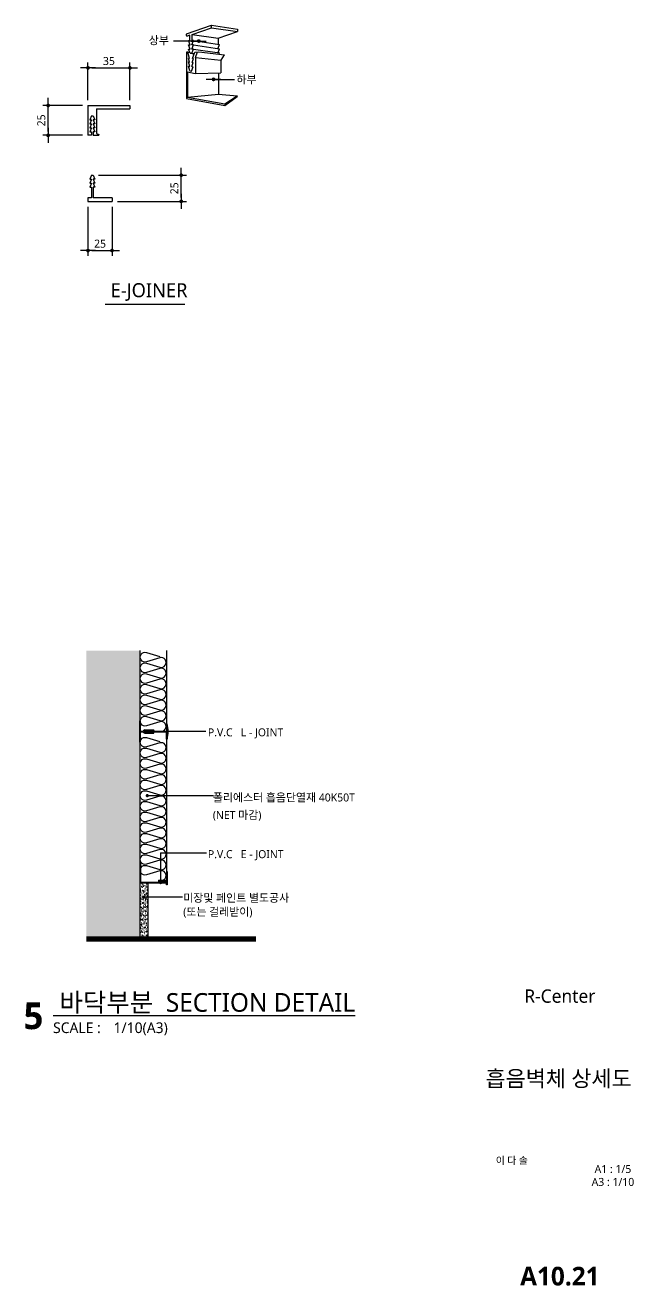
# Model space of a CAD drawing. Extents: x -3112 to 96951, y -19130 to 531574.
# Drawn here: x -639 to 500, y -19130 to -16767 of the extents above; entities that cross this region are included whole.
import ezdxf
from ezdxf.enums import TextEntityAlignment as Align

# ---------------------------------------------------------------- set-up
doc = ezdxf.new("R2010")
doc.units = 0
doc.header["$LTSCALE"] = 200
doc.header["$MEASUREMENT"] = 0
doc.header["$PDMODE"] = 3
doc.header["$PDSIZE"] = -1
doc.layers.get('0').update_dxf_attribs({"linetype": 'CONTINUOUS'})
doc.layers.get('Defpoints').update_dxf_attribs({"color": 137, "linetype": 'CONTINUOUS'})
for name, color, linetype in [('01TEX', 3, 'CONTINUOUS'), ('DIM', 7, 'CONTINUOUS'), ('ETC', 6, 'CONTINUOUS'), ('SYM', 6, 'CONTINUOUS'), ('SYM-LEAD', 6, 'CONTINUOUS'), ('TEXT', 3, 'CONTINUOUS'), ('XR-SHEET$0$TITLE', 7, 'CONTINUOUS'), ('XR-SHEET$1$SHT', 5, 'CONTINUOUS'), ('XR-SHEET$1$TEXT', 3, 'CONTINUOUS'), ('바닥', 7, 'CONTINUOUS'), ('벽체', 254, 'CONTINUOUS'), ('조이너', 3, 'CONTINUOUS'), ('지시선', 1, 'CONTINUOUS'), ('흡음재', 9, 'CONTINUOUS')]:
    doc.layers.add(name, color=color, linetype=linetype)
doc.styles.add('GAUN', font='malgun.ttf')
doc.styles.add('XR-SHEET$0$굴림체(옥산)', font='malgun.ttf')
doc.styles.add('맑은고딕', font='malgun.ttf')
doc.styles.add('맑은고딕B', font='malgunbd.ttf')
doc.styles.add('스타일1', font='malgun.ttf')
doc.styles.add('스타일2', font='malgunbd.ttf')
doc.dimstyles.new('GAUN-10', dxfattribs={"dimscale": 10, "dimtxt": 1.5, "dimasz": 0.7, "dimexe": 1, "dimexo": 1, "dimgap": 0.5, "dimtad": 1, "dimdec": 0, "dimzin": 1, "dimdsep": 46, "dimlunit": 6, "dimtxsty": '맑은고딕', "dimblk": 'CJDOT', "dimcen": 0.09, "dimdle": 1, "dimclrd": 256, "dimclre": 256, "dimclrt": 3, "dimadec": 0, "dimazin": 0, "dimtfac": 1, "dimtdec": 0, "dimtix": 1, "dimtmove": 2, "dimatfit": 3, "dimldrblk": 'CJDOT', "dimfxl": 1, "dimtolj": 1, "dimtzin": 1, "dimarcsym": 0})

# ---------------------------------------------------------------- blocks, each defined once
blk = doc.blocks.new('XR-SHEET$0$TITLE')
at = {"layer": 'XR-SHEET$0$TITLE', "true_color": 0x000000, "style": 'XR-SHEET$0$굴림체(옥산)'}
for tag, height, p in [('동명칭', 6, (776.77, -457.26)), ('SCALE-A1', 3, (797.5, -522)), ('SCALE-A3', 3, (797.5, -527)), ('DATA', 3, (797.5, -540))]:
    blk.add_attdef(tag, text='', height=height, dxfattribs=at).set_placement(p, align=Align.MIDDLE)
for tag, height, p in [('TITLE1', 6, (776.5, -479.4)), ('TITLE4', 6, (776.5, -484.39)), ('TITLE2', 6, (776.5, -489)), ('TITLE5', 6, (776.5, -493.99)), ('TITLE3', 6, (776.5, -498.7)), ('NAME-1', 3, (760.16, -517.5)), ('NAME-2', 3, (760.16, -526.5)), ('A0.00', 7, (776.5, -561))]:
    blk.add_attdef(tag, text='', height=height, dxfattribs=at).set_placement(p, align=Align.MIDDLE_CENTER)
blk = doc.blocks.new('CJDOT')
blk.add_line((-2, 0), (2, 0))
at = {"const_width": 0.5}
blk.add_lwpolyline([(-0.25, 0, 1), (0.25, 0, 1)], format="xyb", close=True, dxfattribs=at)
blk = doc.blocks.new('*D26')
at = {"layer": 'Defpoints', "color": 0, "transparency": 16777216}
for p in [(-443.3, -16846.8), (-521.8, -16917.2), (-443.3, -16917.2)]:
    blk.add_point(p, dxfattribs=at)
at = {"layer": 'DIM', "lineweight": -2, "transparency": 16777216}
for p, q in [((-521.8, -16907.2), (-521.8, -16836.8)), ((-514.8, -16846.8), (-450.3, -16846.8)), ((-443.3, -16907.2), (-443.3, -16836.8))]:
    blk.add_line(p, q, dxfattribs=at)
at = {"layer": 'DIM', "lineweight": -2, "transparency": 16777216, "xscale": 7, "yscale": 7, "zscale": 7, "rotation": 180}
blk.add_blockref('CJDOT', (-521.8, -16846.8), dxfattribs=at)
at = {"layer": 'DIM', "lineweight": -2, "transparency": 16777216, "xscale": 7, "yscale": 7, "zscale": 7}
blk.add_blockref('CJDOT', (-443.3, -16846.8), dxfattribs=at)
at = {"layer": 'DIM', "color": 3, "transparency": 16777216, "insert": (-482.6, -16834), "char_height": 15, "attachment_point": 5, "style": '맑은고딕'}
blk.add_mtext('\\A1;35', dxfattribs=at)
blk = doc.blocks.new('*D27')
at = {"layer": 'Defpoints', "color": 0, "transparency": 16777216}
for p in [(-512.1, -17048), (-347.2, -17048), (-476.7, -17097.1)]:
    blk.add_point(p, dxfattribs=at)
at = {"layer": 'DIM', "lineweight": -2, "transparency": 16777216}
for p, q in [((-502.1, -17048), (-337.2, -17048)), ((-347.2, -17090.1), (-347.2, -17055)), ((-466.7, -17097.1), (-337.2, -17097.1))]:
    blk.add_line(p, q, dxfattribs=at)
at = {"layer": 'DIM', "lineweight": -2, "transparency": 16777216, "xscale": 7, "yscale": 7, "zscale": 7}
for p, rotation in [((-347.2, -17048), 90), ((-347.2, -17097.1), 270)]:
    blk.add_blockref('CJDOT', p, dxfattribs=dict(at, rotation=rotation))
at = {"layer": 'DIM', "color": 3, "transparency": 16777216, "insert": (-360, -17072.6), "char_height": 15, "attachment_point": 5, "rotation": 90, "style": '맑은고딕'}
blk.add_mtext('\\A1;25', dxfattribs=at)
blk = doc.blocks.new('*D28')
at = {"layer": 'Defpoints', "color": 0, "transparency": 16777216}
for p in [(-596.4, -16917.2), (-521.8, -16917.2), (-521.8, -16973.2)]:
    blk.add_point(p, dxfattribs=at)
at = {"layer": 'DIM', "lineweight": -2, "transparency": 16777216}
for p, q in [((-531.8, -16917.2), (-606.4, -16917.2)), ((-596.4, -16966.2), (-596.4, -16924.2)), ((-531.8, -16973.2), (-606.4, -16973.2))]:
    blk.add_line(p, q, dxfattribs=at)
at = {"layer": 'DIM', "lineweight": -2, "transparency": 16777216, "xscale": 7, "yscale": 7, "zscale": 7}
for p, rotation in [((-596.4, -16917.2), 90), ((-596.4, -16973.2), 270)]:
    blk.add_blockref('CJDOT', p, dxfattribs=dict(at, rotation=rotation))
at = {"layer": 'DIM', "color": 3, "transparency": 16777216, "insert": (-609.2, -16945.2), "char_height": 15, "attachment_point": 5, "rotation": 90, "style": '맑은고딕'}
blk.add_mtext('\\A1;25', dxfattribs=at)
blk = doc.blocks.new('*D29')
at = {"layer": 'Defpoints', "color": 0, "transparency": 16777216}
for p in [(-521.8, -17097.1), (-476.7, -17097.1), (-476.7, -17189.2)]:
    blk.add_point(p, dxfattribs=at)
at = {"layer": 'DIM', "lineweight": -2, "transparency": 16777216}
for p, q in [((-521.8, -17107.1), (-521.8, -17199.2)), ((-476.7, -17107.1), (-476.7, -17199.2)), ((-514.8, -17189.2), (-483.7, -17189.2))]:
    blk.add_line(p, q, dxfattribs=at)
at = {"layer": 'DIM', "lineweight": -2, "transparency": 16777216, "xscale": 7, "yscale": 7, "zscale": 7, "rotation": 180}
blk.add_blockref('CJDOT', (-521.8, -17189.2), dxfattribs=at)
at = {"layer": 'DIM', "lineweight": -2, "transparency": 16777216, "xscale": 7, "yscale": 7, "zscale": 7}
blk.add_blockref('CJDOT', (-476.7, -17189.2), dxfattribs=at)
at = {"layer": 'DIM', "color": 3, "transparency": 16777216, "insert": (-499.2, -17176.4), "char_height": 15, "attachment_point": 5, "style": '맑은고딕'}
blk.add_mtext('\\A1;25', dxfattribs=at)
blk = doc.blocks.new('dwgtitle')
at = {"layer": 'SYM', "color": 3, "style": '스타일1'}
blk.add_text('SCALE :', height=4, dxfattribs=at).set_placement((12.25, -1.4))
at = {"layer": 'SYM', "color": 6, "style": '스타일2'}
blk.add_attdef('A', text='', height=10, dxfattribs=at).set_placement((4.89, 5), align=Align.MIDDLE)
at = {"layer": 'SYM', "color": 3, "style": '스타일1'}
for tag, p, height in [('%%UTITLE', (12.25, 6.59), 7), ('1/100', (34.89, -1.4), 4)]:
    blk.add_attdef(tag, p, '', height=height, dxfattribs=at)
blk = doc.blocks.new('insul1')
blk.add_lwpolyline([(0, 0.25, 1.344031), (0.35, 0.25), (0.2, 0.75, -1.344031), (0.55, 0.75), (0.4, 0.25)], format="xyb")

msp = doc.modelspace()

# ---------------------------------------------------------------- hatches: boundary and pattern name
at = {"layer": 'ETC'}
h = msp.add_hatch(dxfattribs=at)
h.set_pattern_fill('AR-SAND', color=8, scale=2.999314, style=0)
h.set_pattern_definition([(37.5, (-2260.568, -18693.572), (-0.188937, 5.77915), [0, -4.558958, 0, -5.098834, 0, -4.873886]), (7.5, (-2260.568, -18693.572), (5.308117, 8.464503), [0, -2.459438, 0, -4.109061, 0, -1.57464]), (327.5, (-2264.2573, -18693.572), (9.34029, 0.016973), [0, -1.499657, 0, -5.398766, 0, -7.048389]), (317.5, (-2264.257, -18693.572), (9.01632, 2.632425), [0, -0.749829, 0, -3.539191, 0, -4.049074])])
h.paths.add_polyline_path([(-409.8, -18374.8), (-424.8, -18374.8), (-424.8, -18474.8), (-409.8, -18474.8)])
at = {"layer": '벽체'}
msp.add_hatch(color=254, dxfattribs=at).paths.add_polyline_path([(-424.8, -17939.3), (-524.8, -17939.3), (-524.8, -18474.8), (-424.8, -18474.8)])

# ---------------------------------------------------------------- linework, layer by layer
at = {"linetype": 'Continuous'}
msp.add_line((-424.8, -17939.3), (-424.8, -18474.8), dxfattribs=at)
at = {"layer": 'ETC', "color": 4, "linetype": 'Continuous'}
for p, q in [((-374.8, -17939.3), (-374.8, -18076.4)), ((-424.8, -18110.9), (-424.8, -18070.9)), ((-423.6, -18070.9), (-424.8, -18070.9)), ((-423.6, -18090.3), (-423.6, -18070.9)), ((-373.6, -18076.4), (-374.8, -18076.4)), ((-374.8, -18076.4), (-374.8, -18090.3)), ((-373.6, -18105.4), (-373.6, -18076.4)), ((-423.6, -18090.3), (-418.6, -18090.3)), ((-423.6, -18110.9), (-423.6, -18091.5)), ((-423.6, -18091.5), (-418.6, -18091.5)), ((-416.6, -18089.4), (-415.6, -18090.2)), ((-416.6, -18089.4), (-416.6, -18092)), ((-416.6, -18092), (-416.2, -18091.6)), ((-416.5, -18089.6), (-415.6, -18090.3)), ((-416.5, -18089.6), (-416.5, -18091.8)), ((-416.5, -18091.8), (-416.2, -18091.5)), ((-416.2, -18091.5), (-415.2, -18092.3)), ((-416.2, -18091.6), (-415.2, -18092.4)), ((-415.6, -18087.9), (-398.6, -18087.9)), ((-415.6, -18090.2), (-414.6, -18089.4)), ((-415.6, -18090.3), (-414.6, -18089.5)), ((-415.6, -18093.9), (-398.6, -18093.9)), ((-415.2, -18092.3), (-414.2, -18091.5)), ((-415.2, -18092.4), (-414.2, -18091.6)), ((-414.6, -18089.4), (-413.6, -18090.2)), ((-414.6, -18089.5), (-413.6, -18090.3)), ((-414.2, -18091.5), (-413.2, -18092.3)), ((-414.2, -18091.6), (-413.2, -18092.4)), ((-413.6, -18090.2), (-412.6, -18089.4)), ((-413.6, -18090.3), (-412.6, -18089.5)), ((-413.2, -18092.3), (-412.2, -18091.5)), ((-413.2, -18092.4), (-412.2, -18091.6)), ((-412.6, -18089.4), (-411.6, -18090.2)), ((-412.6, -18089.5), (-411.6, -18090.3)), ((-412.2, -18091.5), (-411.2, -18092.3)), ((-412.2, -18091.6), (-411.2, -18092.4)), ((-411.6, -18090.2), (-410.6, -18089.4)), ((-411.6, -18090.3), (-410.6, -18089.5)), ((-411.2, -18092.3), (-410.2, -18091.5)), ((-411.2, -18092.4), (-410.2, -18091.6)), ((-410.6, -18089.4), (-409.6, -18090.2)), ((-410.6, -18089.5), (-409.6, -18090.3)), ((-410.2, -18091.5), (-409.2, -18092.3)), ((-410.2, -18091.6), (-409.2, -18092.4)), ((-409.6, -18090.2), (-408.6, -18089.4)), ((-409.6, -18090.3), (-408.6, -18089.5)), ((-409.2, -18092.3), (-408.2, -18091.5)), ((-409.2, -18092.4), (-408.2, -18091.6)), ((-408.6, -18089.4), (-407.6, -18090.2)), ((-408.6, -18089.5), (-407.6, -18090.3)), ((-408.2, -18091.5), (-407.2, -18092.3)), ((-408.2, -18091.6), (-407.2, -18092.4)), ((-407.6, -18090.2), (-406.6, -18089.4)), ((-407.6, -18090.3), (-406.6, -18089.5)), ((-407.2, -18092.3), (-406.2, -18091.5)), ((-407.2, -18092.4), (-406.2, -18091.6)), ((-406.6, -18089.4), (-405.6, -18090.2)), ((-406.6, -18089.5), (-405.6, -18090.3)), ((-406.2, -18091.5), (-405.2, -18092.3)), ((-406.2, -18091.6), (-405.2, -18092.4)), ((-405.6, -18090.2), (-404.6, -18089.4)), ((-405.6, -18090.3), (-404.6, -18089.5)), ((-405.2, -18092.3), (-404.2, -18091.5)), ((-405.2, -18092.4), (-404.2, -18091.6)), ((-404.6, -18089.4), (-403.6, -18090.2)), ((-404.6, -18089.5), (-403.6, -18090.3)), ((-404.2, -18091.5), (-403.2, -18092.3)), ((-404.2, -18091.6), (-403.2, -18092.4)), ((-403.6, -18090.2), (-402.6, -18089.4)), ((-403.6, -18090.3), (-402.6, -18089.5)), ((-403.2, -18092.3), (-402.2, -18091.5)), ((-403.2, -18092.4), (-402.2, -18091.6)), ((-402.6, -18089.4), (-401.6, -18090.2)), ((-402.6, -18089.5), (-401.6, -18090.3)), ((-402.2, -18091.5), (-401.2, -18092.3)), ((-402.2, -18091.6), (-401.2, -18092.4)), ((-401.6, -18090.2), (-400.6, -18089.4)), ((-401.6, -18090.3), (-400.6, -18089.5)), ((-401.2, -18092.3), (-400.2, -18091.5)), ((-401.2, -18092.4), (-400.2, -18091.6)), ((-400.6, -18089.4), (-399.6, -18090.2)), ((-400.6, -18089.5), (-399.6, -18090.3)), ((-400.2, -18091.5), (-399.6, -18091.9)), ((-400.2, -18091.6), (-399.6, -18092.1)), ((-398.6, -18090.2), (-399.6, -18090.2)), ((-397.3, -18090.3), (-399.6, -18090.3)), ((-399.6, -18091.5), (-399.6, -18091.9)), ((-397.3, -18091.5), (-399.6, -18091.5)), ((-399.6, -18091.6), (-399.6, -18092.1)), ((-398.6, -18091.6), (-399.6, -18091.6)), ((-398.6, -18090.3), (-398.6, -18087.9)), ((-398.6, -18093.9), (-398.6, -18091.5)), ((-397.3, -18090.3), (-374.8, -18090.3)), ((-397.3, -18091.5), (-374.8, -18091.5)), ((-374.8, -18105.4), (-374.8, -18091.5)), ((-374.8, -18091.5), (-374.8, -18105.4)), ((-373.6, -18090.9), (-373.6, -18105.4)), ((-423.6, -18110.9), (-424.8, -18110.9)), ((-374.8, -18105.4), (-374.8, -18365.6)), ((-373.6, -18105.4), (-374.8, -18105.4))]:
    msp.add_line(p, q, dxfattribs=at)
at = {"layer": 'ETC', "color": 4}
for p, q in [((-424.8, -18334.8), (-423.6, -18334.8)), ((-424.8, -18334.8), (-424.8, -18374.8)), ((-423.6, -18334.8), (-423.6, -18373.6)), ((-373.6, -18353.5, 0.4), (-374.8, -18353.5, 0.4)), ((-374.8, -18353.5), (-374.8, -18371.9, -0.1)), ((-373.6, -18353.5), (-373.6, -18378.5, 0.8)), ((-424.8, -18374.8), (-374.8, -18374.9, 0.7)), ((-423.6, -18373.6), (-389.7, -18373.6)), ((-389.7, -18369.8, -0.3), (-389.7, -18373.6, -0.3)), ((-389.7, -18369.8, -0.3), (-374.8, -18369.8, -0.3)), ((-388.5, -18371, -0.3), (-388.5, -18373.6, -0.3)), ((-388.5, -18371, -0.3), (-374.8, -18371, -0.3)), ((-388.5, -18373.6), (-374.8, -18373.6)), ((-387.6, -18373.6, -0.2), (-387.6, -18371.5, -0.2)), ((-387.6, -18371.5, -0.2), (-387.2, -18371.8, -0.2)), ((-387.6, -18373.6, -0.2), (-386.6, -18372.8, -0.2)), ((-387.5, -18373.4, -0.2), (-387.5, -18371.7, -0.2)), ((-387.5, -18371.7, -0.2), (-387.2, -18371.9, -0.2)), ((-387.5, -18373.4, -0.2), (-386.6, -18372.7, -0.2)), ((-387.2, -18371.8, -0.2), (-386.2, -18371, -0.2)), ((-387.2, -18371.9, -0.2), (-386.2, -18371.1, -0.2)), ((-386.6, -18372.7, -0.2), (-385.6, -18373.5, -0.2)), ((-386.6, -18372.8, -0.2), (-385.6, -18373.6, -0.2)), ((-386.2, -18371, -0.2), (-385.2, -18371.8, -0.2)), ((-386.2, -18371.1, -0.2), (-385.2, -18371.9, -0.2)), ((-385.6, -18373.5, -0.2), (-384.6, -18372.7, -0.2)), ((-385.6, -18373.6, -0.2), (-384.6, -18372.8, -0.2)), ((-385.2, -18371.8, -0.2), (-384.2, -18371, -0.2)), ((-385.2, -18371.9, -0.2), (-384.2, -18371.1, -0.2)), ((-384.6, -18372.7, -0.2), (-383.6, -18373.5, -0.2)), ((-384.6, -18372.8, -0.2), (-383.6, -18373.6, -0.2)), ((-384.2, -18371, -0.2), (-383.2, -18371.8, -0.2)), ((-384.2, -18371.1, -0.2), (-383.2, -18371.9, -0.2)), ((-383.6, -18373.5, -0.2), (-382.6, -18372.7, -0.2)), ((-383.6, -18373.6, -0.2), (-382.6, -18372.8, -0.2)), ((-383.2, -18371.8, -0.2), (-382.2, -18371, -0.2)), ((-383.2, -18371.9, -0.2), (-382.2, -18371.1, -0.2)), ((-382.6, -18372.7, -0.2), (-381.6, -18373.5, -0.2)), ((-382.6, -18372.8, -0.2), (-381.6, -18373.6, -0.2)), ((-382.2, -18371, -0.2), (-381.2, -18371.8, -0.2)), ((-382.2, -18371.1, -0.2), (-381.2, -18371.9, -0.2)), ((-381.6, -18373.5, -0.2), (-380.6, -18372.7, -0.2)), ((-381.6, -18373.6, -0.2), (-380.6, -18372.8, -0.2)), ((-381.2, -18371.8, -0.2), (-380.2, -18371, -0.2)), ((-381.2, -18371.9, -0.2), (-380.2, -18371.1, -0.2)), ((-380.6, -18372.7, -0.2), (-379.6, -18373.5, -0.2)), ((-380.6, -18372.8, -0.2), (-379.6, -18373.6, -0.2)), ((-380.2, -18371, -0.2), (-379.2, -18371.8, -0.2)), ((-380.2, -18371.1, -0.2), (-379.2, -18371.9, -0.2)), ((-379.6, -18373.5, -0.2), (-378.6, -18372.7, -0.2)), ((-379.6, -18373.6, -0.2), (-378.6, -18372.8, -0.2)), ((-379.2, -18371.8, -0.2), (-378.6, -18371.4, -0.2)), ((-379.2, -18371.9, -0.2), (-378.6, -18371.5, -0.2)), ((-378.6, -18371.8, -0.2), (-378.6, -18371.4, -0.2)), ((-378.6, -18371.9, -0.2), (-378.6, -18371.5, -0.2)), ((-374.8, -18371.8, -0.2), (-378.6, -18371.8, -0.2)), ((-374.8, -18371.9, -0.2), (-378.6, -18371.9, -0.2)), ((-374.8, -18372.7, -0.2), (-378.6, -18372.7, -0.2)), ((-374.8, -18372.8, -0.2), (-378.6, -18372.8, -0.2)), ((-374.8, -18378.5, 0), (-374.8, -18372.7, -0.2)), ((-373.6, -18378.5, 0.4), (-374.8, -18378.5, 0.4))]:
    msp.add_line(p, q, dxfattribs=at)
at = {"layer": 'ETC', "linetype": 'Continuous'}
msp.add_line((-409.8, -18374.8), (-409.8, -18474.8), dxfattribs=at)
at = {"layer": 'ETC'}
for p, q in [((-374.8, -18369.8, -0.3), (-374.8, -18371, -0.3)), ((-374.8, -18373.6), (-374.8, -18374.9, 0.7))]:
    msp.add_line(p, q, dxfattribs=at)
at = {"layer": 'ETC', "color": 4, "linetype": 'Continuous'}
for centre, radius, start, end in [((-423.9, -18090.9), 52.3, 343.9104, 16.0896), ((-415.6, -18090.9), 3, 90, 270)]:
    msp.add_arc(centre, radius, start, end, dxfattribs=at)
at = {"layer": 'SYM'}
for p in [(-489.9, -17290), (-486.4, -17290)]:
    msp.add_line(p, (-340.3, -17290), dxfattribs=at)
at = {"layer": 'SYM-LEAD'}
for p, q in [((-410.8, -18090.3), (-301.2, -18090.3)), ((-410.8, -18211.2), (-286.7, -18211.2)), ((-385.7, -18318.2, 0.4), (-299.8, -18318.2, 0.3))]:
    msp.add_line(p, q, dxfattribs=at)
at = {"layer": '바닥', "const_width": 10}
msp.add_lwpolyline([(-524.8, -18479.8), (-207, -18479.8)], dxfattribs=at)
at = {"layer": '조이너'}
for p, q in [((-337, -16783), (-290.4, -16766.9)), ((-326.8, -16784), (-290.4, -16771.4)), ((-290.6, -16766.8), (-241.8, -16774)), ((-290.4, -16771.4), (-290.4, -16766.9)), ((-290.4, -16771.4), (-241.8, -16778.6)), ((-277.9, -16791.2), (-241.8, -16778.6)), ((-277.9, -16791.2), (-241.8, -16778.6)), ((-241.8, -16774), (-241.8, -16778.6)), ((-331.3, -16785.5), (-336.2, -16787.2)), ((-333.7, -16795.7), (-331.3, -16795.7)), ((-333.7, -16795.7), (-331.3, -16795.7)), ((-330.7, -16803.5), (-333.7, -16795.7)), ((-330.7, -16803.5), (-333.7, -16795.7)), ((-331.3, -16790.4), (-331.3, -16785.5)), ((-331.3, -16795.7), (-331.3, -16790.4)), ((-327.3, -16803.5), (-324.4, -16795.7)), ((-327.3, -16803.5), (-324.4, -16795.7)), ((-326.8, -16790.4), (-326.8, -16784)), ((-326.8, -16784), (-277.9, -16791.2)), ((-326.8, -16795.7), (-326.8, -16790.4)), ((-324.4, -16795.7), (-326.8, -16795.7)), ((-324.4, -16795.7), (-326.8, -16795.7)), ((-324.4, -16795.7), (-275.5, -16802.9)), ((-278.2, -16810), (-275.5, -16802.9)), ((-278.2, -16810), (-275.5, -16802.9)), ((-277.9, -16791.2), (-277.9, -16802.2)), ((-334.9, -16817.2), (-337.5, -16817.1)), ((-337.5, -16817.1), (-337.5, -16854)), ((-331.8, -16829.2), (-334.9, -16817.2)), ((-330.7, -16811.4), (-333.7, -16803.5)), ((-330.7, -16811.4), (-333.7, -16803.5)), ((-333.7, -16803.5), (-330.7, -16803.5)), ((-333.7, -16803.5), (-330.7, -16803.5)), ((-333.7, -16811.4), (-330.7, -16811.4)), ((-333.7, -16811.4), (-330.7, -16811.4)), ((-330.7, -16819.3), (-333.7, -16811.4)), ((-330.7, -16819.3), (-333.7, -16811.4)), ((-330.7, -16819.3), (-322.7, -16820.5)), ((-330.7, -16819.3), (-327.3, -16819.3)), ((-330.7, -16819.3), (-327.3, -16819.3)), ((-327.3, -16811.4), (-324.4, -16803.5)), ((-324.4, -16803.5), (-327.3, -16803.5)), ((-324.4, -16803.5), (-327.3, -16803.5)), ((-327.3, -16811.4), (-324.4, -16803.5)), ((-324.4, -16811.4), (-327.3, -16811.4)), ((-324.4, -16811.4), (-327.3, -16811.4)), ((-327.3, -16819.3), (-324.4, -16811.4)), ((-327.3, -16819.3), (-324.4, -16811.4)), ((-327.3, -16819.3), (-322.5, -16820)), ((-325.9, -16829), (-321.4, -16817.1)), ((-324.4, -16803.5), (-275.5, -16810.8)), ((-324.4, -16811.4), (-275.5, -16818.6)), ((-321.4, -16817.1), (-314.1, -16817)), ((-314.1, -16817), (-266.2, -16822.1)), ((-314.1, -16817), (-266.2, -16822.1)), ((-278.2, -16817.8), (-275.5, -16810.8)), ((-278.2, -16817.8), (-275.5, -16810.8)), ((-276.4, -16821), (-275.5, -16818.6)), ((-275.8, -16819.5), (-275.5, -16818.6)), ((-272.5, -16832.4), (-266.2, -16822.1)), ((-331.6, -16835.8), (-333.7, -16829)), ((-331.6, -16835.8), (-333.7, -16829)), ((-333.7, -16829), (-331.8, -16829.2)), ((-333.7, -16843.8), (-331.2, -16844.1)), ((-331.3, -16852.3), (-333.7, -16843.8)), ((-331.3, -16852.3), (-333.7, -16843.8)), ((-333.5, -16835.6), (-331.6, -16835.8)), ((-331.2, -16844.1), (-333.5, -16835.6)), ((-331.2, -16844.1), (-333.5, -16835.6)), ((-327.8, -16852.8), (-324.8, -16844.9)), ((-327.8, -16852.8), (-324.8, -16844.9)), ((-327.6, -16844.5), (-324.6, -16836.6)), ((-327.6, -16844.5), (-324.6, -16836.6)), ((-327.6, -16844.5), (-324.8, -16844.8)), ((-326.7, -16836.4), (-324.4, -16829)), ((-326.7, -16836.4), (-324.4, -16829)), ((-326.7, -16836.4), (-324.6, -16836.6)), ((-324.4, -16829), (-325.9, -16829)), ((-320.4, -16827.3), (-272.9, -16832.3)), ((-320.4, -16827.3), (-320.4, -16857.5)), ((-272.9, -16832.3), (-272.9, -16856.2)), ((-337.5, -16854), (-337.5, -16904.4)), ((-335.6, -16854.4), (-335.6, -16901.4)), ((-335.6, -16854.4), (-320.8, -16857.5)), ((-331.3, -16852.3), (-327.7, -16852.7)), ((-320.8, -16857.5), (-272.9, -16856.2)), ((-277.6, -16856.3), (-277.6, -16895.9)), ((-335.6, -16901.4), (-277.6, -16895.9)), ((-277.6, -16895.9), (-242.4, -16899.5)), ((-521.8, -16917.2), (-443.3, -16917.2)), ((-521.8, -16917.2), (-521.8, -16973.2)), ((-443.3, -16917.2), (-443.3, -16923.6)), ((-337.5, -16904.4), (-265.4, -16917.5)), ((-335.6, -16901.4), (-265.4, -16914.1)), ((-265.4, -16914.1), (-242.4, -16899.5)), ((-265.4, -16917.5), (-242.4, -16900.6)), ((-265.4, -16914.1), (-265.4, -16917.5)), ((-242.4, -16899.5), (-242.4, -16900.6)), ((-515.3, -16936.6), (-512.1, -16936.6)), ((-505.6, -16923.6), (-443.3, -16923.6)), ((-505.6, -16923.6), (-505.6, -16969.7)), ((-515.3, -16966.7), (-515.3, -16973.2)), ((-512.1, -16966.7), (-512.1, -16973.2)), ((-515.3, -16973.2), (-521.8, -16973.2)), ((-512.1, -16973.2), (-501.8, -16973.2)), ((-505.6, -16969.7), (-501.8, -16972)), ((-501.8, -16972), (-501.8, -16973.2)), ((-515.3, -17048), (-512.1, -17048)), ((-515.3, -17070.6), (-515.3, -17090.7)), ((-512.1, -17070.6), (-512.1, -17090.7)), ((-515.3, -17090.7), (-521.8, -17090.7)), ((-521.8, -17090.7), (-521.8, -17097.1)), ((-521.8, -17097.1), (-476.7, -17097.1)), ((-476.7, -17090.7), (-512.1, -17090.7)), ((-476.7, -17090.7), (-476.7, -17097.1))]:
    msp.add_line(p, q, dxfattribs=at)
for points in [[(-515.3, -16936.6), (-518.2, -16944.2), (-515.3, -16944.2)], [(-515.3, -16944.2), (-518.2, -16951.7), (-515.3, -16951.7)], [(-512.1, -16936.6), (-509.2, -16944.2), (-512.1, -16944.2)], [(-512.1, -16944.2), (-509.2, -16951.7), (-512.1, -16951.7)], [(-515.3, -16951.7), (-518.2, -16959.2), (-515.3, -16959.2)], [(-515.3, -16959.2), (-518.2, -16966.7), (-515.3, -16966.7)], [(-512.1, -16951.7), (-509.2, -16959.2), (-512.1, -16959.2)], [(-512.1, -16959.2), (-509.2, -16966.7), (-512.1, -16966.7)], [(-515.3, -17048), (-518.2, -17055.5), (-515.3, -17055.5)], [(-515.3, -17055.5), (-518.2, -17063), (-515.3, -17063)], [(-515.3, -17063), (-518.2, -17070.6), (-515.3, -17070.6)], [(-512.1, -17048), (-509.2, -17055.5), (-512.1, -17055.5)], [(-512.1, -17055.5), (-509.2, -17063), (-512.1, -17063)], [(-512.1, -17063), (-509.2, -17070.6), (-512.1, -17070.6)]]:
    msp.add_lwpolyline(points, dxfattribs=at)
msp.add_arc((-335.9, -16785), 2.22, 119.0807, 262.6877, dxfattribs=at)
at = {"layer": '지시선', "color": 1}
for p, q in [((-385.7, -18318.2, 0.4), (-385.7, -18374.2, 0.4)), ((-344.8, -18401.5, 0.2), (-417.3, -18401.5))]:
    msp.add_line(p, q, dxfattribs=at)
at = {"layer": '지시선', "const_width": 3}
for points in [[(-412.3, -18090.3, 1), (-409.3, -18090.3, 1)], [(-412.3, -18211.2, 1), (-409.3, -18211.2, 1)], [(-418.8, -18401.5, 1), (-415.8, -18401.5, 1)]]:
    msp.add_lwpolyline(points, format="xyb", close=True, dxfattribs=at)
at = {"layer": '지시선', "const_width": 3, "elevation": 0.4}
msp.add_lwpolyline([(-387.2, -18374.2, 1), (-384.2, -18374.2, 1)], format="xyb", close=True, dxfattribs=at)
at = {"layer": '흡음재'}
for p, q in [((-334.9, -16817.2), (-331.4, -16817.5)), ((-320.4, -16827.3), (-316.5, -16817))]:
    msp.add_line(p, q, dxfattribs=at)

# ---------------------------------------------------------------- block references
at = {"layer": 'SYM', "xscale": 5.000000000000002, "yscale": 5.000000000000002, "zscale": 5.000000000000002}
msp.add_blockref('dwgtitle', (-648.4, -18649.3), dxfattribs=at).add_auto_attribs({'%%UTITLE': '%%u 바닥부분  SECTION DETAIL', '1/100': '1/10(A3)', 'A': '5'})
at = {"layer": 'TEXT'}
ref = msp.add_blockref('XR-SHEET$0$TITLE', (-3520.5, -19277), dxfattribs=dict(at, xscale=5, yscale=5, zscale=5))
ref.add_attrib('TITLE2', '흡음벽체 상세도', dxfattribs={"layer": 'XR-SHEET$1$SHT', "color": 4, "true_color": 0x000004, "height": 30, "style": '맑은고딕B'}).set_placement((359.5, -18741.5), align=Align.MIDDLE_CENTER)
ref.add_attrib('NAME-1', '이 다 솔', dxfattribs={"layer": 'XR-SHEET$1$TEXT', "color": 3, "true_color": 0x000003, "height": 13.5, "style": 'GAUN'}).set_placement((242, -18895.3, 68.9), align=Align.MIDDLE_LEFT)
ref.add_attrib('SCALE-A1', 'A1 : 1/5', dxfattribs={"layer": 'XR-SHEET$1$SHT', "color": 3, "true_color": 0x000003, "height": 15, "style": 'GAUN'}).set_placement((461.4, -18911.1), align=Align.MIDDLE_CENTER)
ref.add_attrib('SCALE-A3', 'A3 : 1/10', dxfattribs={"layer": 'XR-SHEET$1$SHT', "color": 3, "true_color": 0x000003, "height": 15, "style": 'GAUN'}).set_placement((461.4, -18935.4), align=Align.MIDDLE_CENTER)
ref.add_attrib('A0.00', 'A10.21', dxfattribs={"layer": 'XR-SHEET$1$SHT', "color": 4, "true_color": 0x000004, "height": 35, "style": '맑은고딕B'}).set_placement((362, -19112), align=Align.MIDDLE_CENTER)
at = {"layer": '흡음재', "row_count": 1, "row_spacing": 0, "column_spacing": 20}
for p, xscale, yscale, zscale, rotation, column_count in [((-374.8, -18090.3), 49.99999999999999, 49.99999999999999, 49.99999999999999, 89.9925619238917, 7), ((-374.8, -18369.8), 50, 50, 50, 90.00403501543309, 13)]:
    msp.add_blockref('insul1', p, dxfattribs=dict(at, xscale=xscale, yscale=yscale, zscale=zscale, rotation=rotation, column_count=column_count))

# ---------------------------------------------------------------- texts
at = {"layer": '01TEX', "style": 'GAUN'}
msp.add_text('E-JOINER', height=26.25, dxfattribs=at).set_placement((-479.4, -17276.7))
at = {"layer": 'TEXT', "color": 3, "style": '스타일1'}
for s, p in [('상부', (-389.1, -16795.2)), ('하부', (-224.9, -16868.8))]:
    msp.add_text(s, height=15, dxfattribs=at).set_placement(p, align=Align.MIDDLE_CENTER)
for s, p in [('P.V.C   L - JOINT', (-297.3, -18100)), ('폴리에스터 흡음단열재 40K50T ', (-287.9, -18222.1, -0.3)), ('(NET 마감)', (-288, -18255, -0.3)), ('P.V.C   E - JOINT', (-297.3, -18328.4)), ('미장및 페인트 별도공사', (-343.5, -18410.4)), ('(또는 걸레받이)', (-343.5, -18436.5))]:
    msp.add_text(s, height=15, dxfattribs=at).set_placement(p)
at = {"layer": 'TEXT', "style": '스타일1'}
msp.add_text('R-Center', height=25, dxfattribs=at).set_placement((362, -18587), align=Align.MIDDLE_CENTER)

# ---------------------------------------------------------------- dimensions: what is measured, and where the dimension line sits
at = {"layer": 'DIM'}
for base, p1, p2, text, picture, middle in [((-443.3, -16846.8), (-521.8, -16917.2), (-443.3, -16917.2), '35', '*D26', (-482.6, -16834)), ((-476.7, -17189.2), (-521.8, -17097.1), (-476.7, -17097.1), '25', '*D29', (-499.2, -17176.4))]:
    dim = msp.add_linear_dim(base=base, p1=p1, p2=p2, text=text, dimstyle='GAUN-10', dxfattribs=at)
    dim.commit()
    dim.dimension.update_dxf_attribs({"geometry": picture, "text_midpoint": middle})
for base, p1, p2, picture, middle in [((-596.4, -16917.2), (-521.8, -16973.2), (-521.8, -16917.2), '*D28', (-609.2, -16945.2)), ((-347.2, -17048), (-476.7, -17097.1), (-512.1, -17048), '*D27', (-360, -17072.6))]:
    dim = msp.add_linear_dim(base=base, p1=p1, p2=p2, angle=270, text='25', dimstyle='GAUN-10', dxfattribs=at)
    dim.commit()
    dim.dimension.update_dxf_attribs({"geometry": picture, "text_midpoint": middle})

# ---------------------------------------------------------------- leaders
at = {"layer": 'DIM', "color": 4}
for points in [[(-314.3, -16796.5), (-361.8, -16796.5)], [(-286.7, -16868.3), (-247.1, -16868.3)]]:
    msp.add_leader(points, dimstyle='GAUN-10', dxfattribs=at)

doc.saveas('drawing.dxf')
